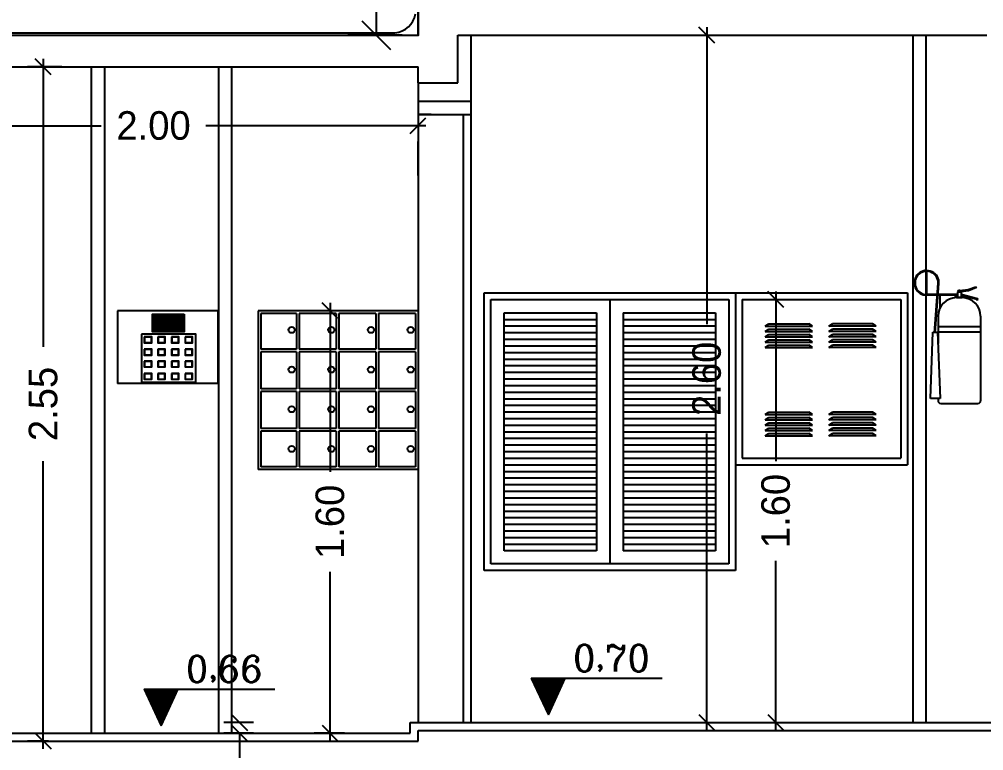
# Model space of a CAD drawing. Extents: x -18 to 75.6, y 22.6 to 43.7.
# Drawn here: x -10.552 to -6.906, y 26.651 to 29.418 of the extents above; entities that cross this region are included whole.
import ezdxf

# ---------------------------------------------------------------- set-up
doc = ezdxf.new("R2010")
doc.units = 0
doc.header["$LTSCALE"] = 2
doc.layers.get('0').update_dxf_attribs({"linetype": 'CONTINUOUS'})
doc.layers.get('DEFPOINTS').update_dxf_attribs({"linetype": 'CONTINUOUS'})
for name, color, linetype in [('CONCRETO', 5, 'CONTINUOUS'), ('COTAS', 244, 'CONTINUOUS'), ('EQUIPAMENTOS', 1, 'CONTINUOUS'), ('ESQUADRIAS', 244, 'CONTINUOUS'), ('PAREDE', 7, 'CONTINUOUS'), ('PAREDECORTE', 3, 'CONTINUOUS'), ('PISO', 30, 'CONTINUOUS'), ('VISTA', 244, 'CONTINUOUS'), ('VISTAL', 30, 'CONTINUOUS')]:
    doc.layers.add(name, color=color, linetype=linetype)
doc.styles.add('ROMANC', font='ROMANC.SHX')
doc.dimstyles.get("Standard").update_dxf_attribs({"dimtxt": 0.18, "dimasz": 0.18, "dimexe": 0.18, "dimexo": 0.0625, "dimgap": 0.09, "dimtad": 0, "dimtih": 1, "dimtoh": 1, "dimdec": 4, "dimzin": 0, "dimtxsty": 'STANDARD', "dimcen": 0.09, "dimazin": 3, "dimtfac": 1, "dimtdec": 4, "dimtofl": 0, "dimtmove": 0, "dimatfit": 3, "dimtolj": 1, "dimtzin": 0})

# ---------------------------------------------------------------- blocks, each defined once
blk = doc.blocks.new('_OBLIQUE')
at = {"color": 0, "linetype": 'BYBLOCK'}
blk.add_line((-0.5, -0.5), (0.5, 0.5), dxfattribs=at)
blk = doc.blocks.new('*D150')
at = {"color": 244, "linetype": 'BYBLOCK', "ltscale": 0.2}
for p, q in [((70.2105, 26.7575), (70.0985, 26.7575)), ((70.1585, 26.7575), (70.1585, 26.7575)), ((70.2105, 26.7175), (70.0985, 26.7175)), ((70.1585, 26.7175), (70.1585, 26.5975))]:
    blk.add_line(p, q, dxfattribs=at)
at = {"layer": 'DEFPOINTS', "color": 0, "linetype": 'BYBLOCK', "ltscale": 0.2}
for p in [(71.0505, 26.7575), (70.1585, 26.7175), (71.0505, 26.7175)]:
    blk.add_point(p, dxfattribs=at)
at = {"color": 244, "linetype": 'BYBLOCK', "ltscale": 0.2, "xscale": 0.06, "yscale": 0.06, "zscale": 0.06}
for p, rotation in [((70.1585, 26.7575), 270), ((70.1585, 26.7175), 90)]:
    blk.add_blockref('_OBLIQUE', p, dxfattribs=dict(at, rotation=rotation))
at = {"color": 30, "linetype": 'BYBLOCK', "ltscale": 0.2, "insert": (70.1585, 26.3995), "char_height": 0.108, "attachment_point": 5, "rotation": 90}
blk.add_mtext('\\A1;0.04', dxfattribs=at)
blk = doc.blocks.new('*D142')
at = {"color": 244, "linetype": 'BYBLOCK', "ltscale": 0.2}
for p, q in [((70.5004, 28.3452), (70.5004, 27.7054)), ((70.5722, 28.3152), (70.4404, 28.3152)), ((70.5004, 26.6875), (70.5004, 27.3274)), ((70.5545, 26.7175), (70.4404, 26.7175))]:
    blk.add_line(p, q, dxfattribs=at)
at = {"layer": 'DEFPOINTS', "color": 0, "linetype": 'BYBLOCK', "ltscale": 0.2}
for p in [(71.4122, 28.3152), (70.5004, 26.7175), (71.3945, 26.7175)]:
    blk.add_point(p, dxfattribs=at)
at = {"color": 244, "linetype": 'BYBLOCK', "ltscale": 0.2, "xscale": 0.06, "yscale": 0.06, "zscale": 0.06}
for p, rotation in [((70.5004, 28.3152), 90), ((70.5004, 26.7175), 270)]:
    blk.add_blockref('_OBLIQUE', p, dxfattribs=dict(at, rotation=rotation))
at = {"color": 30, "linetype": 'BYBLOCK', "ltscale": 0.2, "insert": (70.5004, 27.5164), "char_height": 0.108, "attachment_point": 5, "rotation": 90}
blk.add_mtext('\\A1;1.60', dxfattribs=at)
blk = doc.blocks.new('*D137')
at = {"color": 244, "linetype": 'BYBLOCK', "ltscale": 0.2}
for p, q in [((69.4161, 29.2675), (69.4161, 28.1785)), ((69.4864, 29.2375), (69.3561, 29.2375)), ((69.4161, 26.6575), (69.4161, 27.7465)), ((69.4364, 26.6875), (69.3561, 26.6875))]:
    blk.add_line(p, q, dxfattribs=at)
at = {"layer": 'DEFPOINTS', "color": 0, "linetype": 'BYBLOCK', "ltscale": 0.2}
for p in [(70.3264, 29.2375), (69.4161, 26.6875), (70.2764, 26.6875)]:
    blk.add_point(p, dxfattribs=at)
at = {"color": 244, "linetype": 'BYBLOCK', "ltscale": 0.2, "xscale": 0.06, "yscale": 0.06, "zscale": 0.06}
for p, rotation in [((69.4161, 29.2375), 90), ((69.4161, 26.6875), 270)]:
    blk.add_blockref('_OBLIQUE', p, dxfattribs=dict(at, rotation=rotation))
at = {"color": 30, "linetype": 'BYBLOCK', "ltscale": 0.2, "insert": (69.4161, 27.9625), "char_height": 0.108, "attachment_point": 5, "rotation": 90}
blk.add_mtext('\\A1;2.55', dxfattribs=at)
blk = doc.blocks.new('*X3')
at = {"color": 0}
for p, q in [((191.8346, 96.81), (191.8357, 96.8112)), ((191.8352, 96.8088), (191.8375, 96.8112)), ((191.8357, 96.8076), (191.8392, 96.8112)), ((191.8363, 96.8064), (191.841, 96.8112)), ((191.8369, 96.8052), (191.8428, 96.8112)), ((191.8374, 96.804), (191.8445, 96.8112)), ((191.838, 96.8028), (191.8463, 96.8112)), ((191.8386, 96.8016), (191.8481, 96.8112)), ((191.8391, 96.8004), (191.8498, 96.8112)), ((191.8397, 96.7992), (191.8516, 96.8112)), ((191.8403, 96.798), (191.8534, 96.8112)), ((191.8408, 96.7968), (191.8551, 96.8112)), ((191.8414, 96.7956), (191.8569, 96.8112)), ((191.842, 96.7944), (191.8587, 96.8112)), ((191.8425, 96.7932), (191.8605, 96.8112)), ((191.8431, 96.792), (191.8622, 96.8112)), ((191.8436, 96.7908), (191.864, 96.8112)), ((191.8442, 96.7896), (191.8658, 96.8112)), ((191.8448, 96.7884), (191.8675, 96.8112)), ((191.8453, 96.7872), (191.8693, 96.8112)), ((191.8459, 96.786), (191.8711, 96.8112)), ((191.8465, 96.7848), (191.8728, 96.8112)), ((191.847, 96.7836), (191.8746, 96.8112)), ((191.8476, 96.7824), (191.8764, 96.8112)), ((191.8482, 96.7812), (191.8781, 96.8112)), ((191.8487, 96.78), (191.8799, 96.8112)), ((191.8493, 96.7788), (191.8817, 96.8112)), ((191.8499, 96.7776), (191.8834, 96.8112)), ((191.8504, 96.7764), (191.8852, 96.8112)), ((191.851, 96.7752), (191.887, 96.8112)), ((191.8516, 96.774), (191.8887, 96.8112)), ((191.8521, 96.7728), (191.8905, 96.8112)), ((191.8527, 96.7716), (191.8923, 96.8112)), ((191.8533, 96.7704), (191.894, 96.8112)), ((191.8538, 96.7692), (191.8958, 96.8112)), ((191.8544, 96.768), (191.8976, 96.8112)), ((191.855, 96.7668), (191.8972, 96.809)), ((191.8555, 96.7656), (191.8957, 96.8057)), ((191.8561, 96.7644), (191.8942, 96.8025)), ((191.8567, 96.7632), (191.8927, 96.7992)), ((191.8572, 96.762), (191.8913, 96.796)), ((191.8578, 96.7608), (191.8898, 96.7928)), ((191.8584, 96.7596), (191.8883, 96.7895)), ((191.8589, 96.7584), (191.8868, 96.7863)), ((191.8595, 96.7572), (191.8853, 96.783)), ((191.8601, 96.756), (191.8839, 96.7798)), ((191.8606, 96.7548), (191.8824, 96.7765)), ((191.8612, 96.7536), (191.8809, 96.7733)), ((191.8618, 96.7524), (191.8794, 96.77)), ((191.8623, 96.7512), (191.8779, 96.7668)), ((191.8629, 96.75), (191.8765, 96.7635)), ((191.8635, 96.7488), (191.875, 96.7603)), ((191.864, 96.7476), (191.8735, 96.757)), ((191.8646, 96.7464), (191.872, 96.7538)), ((191.8652, 96.7452), (191.8705, 96.7505)), ((191.8657, 96.744), (191.8691, 96.7473)), ((191.8663, 96.7428), (191.8676, 96.744))]:
    blk.add_line(p, q, dxfattribs=at)
blk = doc.blocks.new('*D171')
at = {"color": 244, "linetype": 'BYBLOCK', "ltscale": 0.2}
for p, q in [((68.8332, 29.081), (68.8332, 28.9551)), ((68.8032, 29.0151), (69.6352, 29.0151)), ((70.8632, 29.0151), (70.0312, 29.0151)), ((70.8332, 28.8262), (70.8332, 28.9551))]:
    blk.add_line(p, q, dxfattribs=at)
at = {"layer": 'DEFPOINTS', "color": 0, "linetype": 'BYBLOCK', "ltscale": 0.2}
for p in [(68.8332, 29.921), (70.8332, 29.6662), (68.8332, 29.0151)]:
    blk.add_point(p, dxfattribs=at)
at = {"color": 244, "linetype": 'BYBLOCK', "ltscale": 0.2, "xscale": 0.06, "yscale": 0.06, "zscale": 0.06, "rotation": 180}
blk.add_blockref('_OBLIQUE', (68.8332, 29.0151), dxfattribs=at)
at = {"color": 244, "linetype": 'BYBLOCK', "ltscale": 0.2, "xscale": 0.06, "yscale": 0.06, "zscale": 0.06}
blk.add_blockref('_OBLIQUE', (70.8332, 29.0151), dxfattribs=at)
at = {"color": 30, "linetype": 'BYBLOCK', "ltscale": 0.2, "insert": (69.8332, 29.0151), "char_height": 0.108, "attachment_point": 5}
blk.add_mtext('\\A1;2.00', dxfattribs=at)
blk = doc.blocks.new('*X2')
at = {"color": 0, "ltscale": 0.2}
for p, q in [((47.4892, 28.325), (47.6058, 28.325)), ((47.4892, 28.3188), (47.6058, 28.3188)), ((47.4892, 28.3125), (47.6058, 28.3125)), ((47.4892, 28.3062), (47.6058, 28.3062)), ((47.4892, 28.3), (47.6058, 28.3)), ((47.4892, 28.2937), (47.6058, 28.2937)), ((47.4892, 28.2875), (47.6058, 28.2875)), ((47.4892, 28.2812), (47.6058, 28.2812)), ((47.4892, 28.275), (47.6058, 28.275)), ((47.4892, 28.2688), (47.6058, 28.2688))]:
    blk.add_line(p, q, dxfattribs=at)
blk = doc.blocks.new('*D152')
at = {"color": 244, "linetype": 'BYBLOCK', "ltscale": 0.2}
for p, q in [((71.9245, 29.3875), (71.9245, 28.2645)), ((71.8732, 29.3575), (71.9845, 29.3575)), ((71.9245, 26.7275), (71.9245, 27.8505)), ((71.8732, 26.7575), (71.9845, 26.7575))]:
    blk.add_line(p, q, dxfattribs=at)
at = {"layer": 'DEFPOINTS', "color": 0, "linetype": 'BYBLOCK', "ltscale": 0.2}
for p in [(71.0332, 29.3575), (71.0332, 26.7575), (71.9245, 26.7575)]:
    blk.add_point(p, dxfattribs=at)
at = {"color": 244, "linetype": 'BYBLOCK', "ltscale": 0.2, "xscale": 0.06, "yscale": 0.06, "zscale": 0.06}
for p, rotation in [((71.9245, 29.3575), 90), ((71.9245, 26.7575), 270)]:
    blk.add_blockref('_OBLIQUE', p, dxfattribs=dict(at, rotation=rotation))
at = {"color": 30, "linetype": 'BYBLOCK', "ltscale": 0.2, "insert": (71.9245, 28.0575), "char_height": 0.108, "attachment_point": 5, "rotation": 90}
blk.add_mtext('\\A1;2.60', dxfattribs=at)
blk = doc.blocks.new('*D141')
at = {"color": 244, "linetype": 'BYBLOCK', "ltscale": 0.2}
for p, q in [((72.1854, 28.3875), (72.1854, 27.7465)), ((72.1306, 28.3575), (72.2454, 28.3575)), ((72.1854, 26.7275), (72.1854, 27.3685)), ((72.1306, 26.7575), (72.2454, 26.7575))]:
    blk.add_line(p, q, dxfattribs=at)
at = {"layer": 'DEFPOINTS', "color": 0, "linetype": 'BYBLOCK', "ltscale": 0.2}
for p in [(71.2906, 28.3575), (71.2906, 26.7575), (72.1854, 26.7575)]:
    blk.add_point(p, dxfattribs=at)
at = {"color": 244, "linetype": 'BYBLOCK', "ltscale": 0.2, "xscale": 0.06, "yscale": 0.06, "zscale": 0.06}
for p, rotation in [((72.1854, 28.3575), 90), ((72.1854, 26.7575), 270)]:
    blk.add_blockref('_OBLIQUE', p, dxfattribs=dict(at, rotation=rotation))
at = {"color": 30, "linetype": 'BYBLOCK', "ltscale": 0.2, "insert": (72.1854, 27.5575), "char_height": 0.108, "attachment_point": 5, "rotation": 90}
blk.add_mtext('\\A1;1.60', dxfattribs=at)
blk = doc.blocks.new('*D146')
at = {"color": 244, "linetype": 'BYBLOCK', "ltscale": 0.2}
for p, q in [((73.2129, 26.7575), (73.3484, 26.7575)), ((73.2884, 26.7575), (73.2884, 26.7575)), ((73.2429, 26.3275), (73.3484, 26.3275)), ((73.2884, 26.3275), (73.2884, 26.2075))]:
    blk.add_line(p, q, dxfattribs=at)
at = {"layer": 'DEFPOINTS', "color": 0, "linetype": 'BYBLOCK', "ltscale": 0.2}
for p in [(72.3729, 26.7575), (72.4029, 26.3275), (73.2884, 26.3275)]:
    blk.add_point(p, dxfattribs=at)
at = {"color": 244, "linetype": 'BYBLOCK', "ltscale": 0.2, "xscale": 0.06, "yscale": 0.06, "zscale": 0.06}
for p, rotation in [((73.2884, 26.7575), 270), ((73.2884, 26.3275), 90)]:
    blk.add_blockref('_OBLIQUE', p, dxfattribs=dict(at, rotation=rotation))
at = {"color": 30, "linetype": 'BYBLOCK', "ltscale": 0.2, "insert": (73.2884, 26.5425), "char_height": 0.108, "attachment_point": 5, "rotation": 90}
blk.add_mtext('\\A1;0.43', dxfattribs=at)

msp = doc.modelspace()

# ---------------------------------------------------------------- linework, layer by layer
at = {"layer": 'CONCRETO', "color": 5, "linetype": 'CONTINUOUS', "ltscale": 0.3}
for p, q in [((-9.0447, 29.4775), (-9.0447, 29.3575)), ((-10.9147, 29.3575), (-9.0447, 29.3575)), ((-10.9147, 29.2375), (-9.0447, 29.2375))]:
    msp.add_line(p, q, dxfattribs=at)
at = {"layer": 'CONCRETO', "color": 5, "ltscale": 0.2}
for p, q in [((-9.0447, 29.3575), (-9.0447, 29.4775)), ((-8.8947, 29.3575), (-6.8947, 29.3575)), ((-8.8947, 29.1775), (-8.8947, 29.3575)), ((-9.0447, 29.1775), (-9.0447, 29.2375)), ((-9.0447, 29.1775), (-8.8947, 29.1775)), ((-9.0447, 29.1075), (-8.8447, 29.1075)), ((-9.0447, 29.1075), (-9.0447, 29.0575)), ((-8.8447, 29.1075), (-8.8447, 29.0575)), ((-9.0447, 29.0575), (-8.8447, 29.0575)), ((-9.0447, 26.7275), (-6.7447, 26.7275)), ((-9.0447, 26.6875), (-9.0447, 26.7275)), ((-11.0325, 26.6875), (-9.0447, 26.6875))]:
    msp.add_line(p, q, dxfattribs=at)
at = {"layer": 'COTAS', "color": 30, "linetype": 'BYBLOCK', "ltscale": 0.3}
for p, q in [((-9.2027, 29.4775), (-9.2027, 29.3575)), ((-9.1047, 29.3575), (-9.3107, 29.3575))]:
    msp.add_line(p, q, dxfattribs=at)
at = {"layer": 'COTAS', "color": 244, "ltscale": 0.2}
for p, q in [((-8.6166, 26.9249), (-8.1221, 26.9249)), ((-8.6166, 26.9249), (-8.5515, 26.7865)), ((-8.5515, 26.7865), (-8.4882, 26.9253)), ((-10.0806, 26.8839), (-9.5861, 26.8839)), ((-10.0806, 26.8839), (-10.0154, 26.7456)), ((-10.0154, 26.7456), (-9.9521, 26.8844))]:
    msp.add_line(p, q, dxfattribs=at)
at = {"layer": 'COTAS', "color": 30, "linetype": 'CONTINUOUS', "ltscale": 0.3}
msp.add_arc((-9.1388, 29.4518), 0.0853, 274.4728, 350.3949, dxfattribs=at)
at = {"layer": 'COTAS', "color": 0, "linetype": 'BYBLOCK', "ltscale": 0.3}
for p in [(-9.2027, 29.3575), (-9.0447, 29.3575)]:
    msp.add_point(p, dxfattribs=at)
at = {"layer": 'EQUIPAMENTOS', "color": 30, "ltscale": 0.2}
for p, q in [((-10.8429, 29.3668), (-9.1322, 29.3667)), ((-10.2804, 29.2375), (-10.2804, 26.7175)), ((-10.2304, 29.2375), (-10.2304, 26.7175)), ((-9.8019, 28.3152), (-10.1804, 28.3152)), ((-10.1804, 28.3152), (-10.1804, 28.0404)), ((-9.8019, 28.3152), (-9.8019, 28.0404)), ((-9.8019, 28.0404), (-10.1804, 28.0404))]:
    msp.add_line(p, q, dxfattribs=at)
at = {"layer": 'EQUIPAMENTOS', "color": 30, "linetype": 'CONTINUOUS', "ltscale": 0.3}
for p, q in [((-8.7947, 27.3325), (-8.7947, 28.3825)), ((-8.7947, 28.3825), (-7.8447, 28.3825)), ((-7.8447, 28.3825), (-7.8447, 27.7325)), ((-7.8447, 28.3825), (-7.8447, 27.3325)), ((-7.8447, 28.3825), (-7.1947, 28.3825)), ((-7.1947, 28.3825), (-7.1947, 27.7325)), ((-8.7697, 27.3575), (-8.7697, 28.3575)), ((-8.7697, 28.3575), (-7.8697, 28.3575)), ((-8.3197, 28.3575), (-8.3197, 27.3575)), ((-7.8697, 28.3575), (-7.8697, 27.3575)), ((-7.8197, 28.3575), (-7.8197, 27.7575)), ((-7.8197, 28.3575), (-7.2197, 28.3575)), ((-7.2197, 28.3575), (-7.2197, 27.7575)), ((-8.7197, 27.4075), (-8.7197, 28.3075)), ((-8.7197, 28.3075), (-8.3697, 28.3075)), ((-8.3697, 28.3075), (-8.3697, 27.4075)), ((-8.2697, 28.3075), (-8.2697, 27.4075)), ((-8.2697, 28.3075), (-7.9197, 28.3075)), ((-7.9197, 28.3075), (-7.9197, 27.4075)), ((-8.7197, 28.2825), (-8.3697, 28.2825)), ((-8.7197, 28.2575), (-8.3697, 28.2575)), ((-8.2697, 28.2825), (-7.9197, 28.2825)), ((-8.2697, 28.2575), (-7.9197, 28.2575)), ((-8.7197, 28.2325), (-8.3697, 28.2325)), ((-8.2697, 28.2325), (-7.9197, 28.2325)), ((-8.7197, 28.2075), (-8.3697, 28.2075)), ((-8.2697, 28.2075), (-7.9197, 28.2075)), ((-8.7197, 28.1825), (-8.3697, 28.1825)), ((-8.7197, 28.1575), (-8.3697, 28.1575)), ((-8.2697, 28.1825), (-7.9197, 28.1825)), ((-8.2697, 28.1575), (-7.9197, 28.1575)), ((-8.7197, 28.1325), (-8.3697, 28.1325)), ((-8.2697, 28.1325), (-7.9197, 28.1325)), ((-8.7197, 28.1075), (-8.3697, 28.1075)), ((-8.7197, 28.0825), (-8.3697, 28.0825)), ((-8.2697, 28.1075), (-7.9197, 28.1075)), ((-8.2697, 28.0825), (-7.9197, 28.0825)), ((-8.7197, 28.0575), (-8.3697, 28.0575)), ((-8.2697, 28.0575), (-7.9197, 28.0575)), ((-8.7197, 28.0325), (-8.3697, 28.0325)), ((-8.7197, 28.0075), (-8.3697, 28.0075)), ((-8.2697, 28.0325), (-7.9197, 28.0325)), ((-8.2697, 28.0075), (-7.9197, 28.0075)), ((-8.7197, 27.9825), (-8.3697, 27.9825)), ((-8.2697, 27.9825), (-7.9197, 27.9825)), ((-8.7197, 27.9575), (-8.3697, 27.9575)), ((-8.7197, 27.9325), (-8.3697, 27.9325)), ((-8.2697, 27.9575), (-7.9197, 27.9575)), ((-8.2697, 27.9325), (-7.9197, 27.9325)), ((-8.7197, 27.9075), (-8.3697, 27.9075)), ((-8.2697, 27.9075), (-7.9197, 27.9075)), ((-8.7197, 27.8825), (-8.3697, 27.8825)), ((-8.7197, 27.8575), (-8.3697, 27.8575)), ((-8.2697, 27.8825), (-7.9197, 27.8825)), ((-8.2697, 27.8575), (-7.9197, 27.8575)), ((-8.7197, 27.8325), (-8.3697, 27.8325)), ((-8.2697, 27.8325), (-7.9197, 27.8325)), ((-8.7197, 27.8075), (-8.3697, 27.8075)), ((-8.7197, 27.7825), (-8.3697, 27.7825)), ((-8.2697, 27.8075), (-7.9197, 27.8075)), ((-8.2697, 27.7825), (-7.9197, 27.7825)), ((-8.7197, 27.7575), (-8.3697, 27.7575)), ((-8.2697, 27.7575), (-7.9197, 27.7575)), ((-7.8197, 27.7575), (-7.2197, 27.7575)), ((-8.7197, 27.7325), (-8.3697, 27.7325)), ((-8.2697, 27.7325), (-7.9197, 27.7325)), ((-7.8447, 27.7325), (-7.1947, 27.7325)), ((-8.7197, 27.7075), (-8.3697, 27.7075)), ((-8.7197, 27.6825), (-8.3697, 27.6825)), ((-8.2697, 27.7075), (-7.9197, 27.7075)), ((-8.2697, 27.6825), (-7.9197, 27.6825)), ((-8.7197, 27.6575), (-8.3697, 27.6575)), ((-8.2697, 27.6575), (-7.9197, 27.6575)), ((-8.7197, 27.6325), (-8.3697, 27.6325)), ((-8.7197, 27.6075), (-8.3697, 27.6075)), ((-8.2697, 27.6325), (-7.9197, 27.6325)), ((-8.2697, 27.6075), (-7.9197, 27.6075)), ((-8.7197, 27.5825), (-8.3697, 27.5825)), ((-8.2697, 27.5825), (-7.9197, 27.5825)), ((-8.7197, 27.5575), (-8.3697, 27.5575)), ((-8.7197, 27.5325), (-8.3697, 27.5325)), ((-8.2697, 27.5575), (-7.9197, 27.5575)), ((-8.2697, 27.5325), (-7.9197, 27.5325)), ((-8.7197, 27.5075), (-8.3697, 27.5075)), ((-8.2697, 27.5075), (-7.9197, 27.5075)), ((-8.7197, 27.4825), (-8.3697, 27.4825)), ((-8.7197, 27.4575), (-8.3697, 27.4575)), ((-8.2697, 27.4825), (-7.9197, 27.4825)), ((-8.2697, 27.4575), (-7.9197, 27.4575)), ((-8.7197, 27.4325), (-8.3697, 27.4325)), ((-8.2697, 27.4325), (-7.9197, 27.4325)), ((-8.3697, 27.4075), (-8.7197, 27.4075)), ((-7.9197, 27.4075), (-8.2697, 27.4075)), ((-7.8697, 27.3575), (-8.7697, 27.3575)), ((-7.8447, 27.3325), (-8.7947, 27.3325))]:
    msp.add_line(p, q, dxfattribs=at)
at = {"layer": 'EQUIPAMENTOS', "linetype": 'CONTINUOUS', "ltscale": 0.3}
for p, q in [((-7.009, 28.3647), (-6.9879, 28.3647)), ((-7.079, 28.2947), (-7.079, 28.1907)), ((-6.9179, 28.2947), (-6.9179, 27.9747)), ((-7.1074, 27.9828), (-7.0988, 28.2339)), ((-7.0988, 28.2339), (-7.0805, 28.2339)), ((-7.0805, 28.2339), (-7.0715, 27.9828)), ((-7.0715, 27.9828), (-7.1074, 27.9828)), ((-7.079, 27.9828), (-7.079, 27.9747)), ((-7.069, 27.9647), (-6.9279, 27.9647))]:
    msp.add_line(p, q, dxfattribs=at)
at = {"layer": 'EQUIPAMENTOS', "color": 30, "ltscale": 0.2}
for points in [[(-9.9284, 28.3026), (-9.9284, 28.2358), (-10.0491, 28.2358), (-10.0491, 28.3026)], [(-9.9304, 28.3006), (-9.9304, 28.2378), (-10.0471, 28.2378), (-10.0471, 28.3006)], [(-10.0906, 28.2261), (-10.0906, 28.0452), (-9.8843, 28.0452), (-9.8843, 28.2261)], [(-10.0796, 28.216), (-10.0796, 28.1937), (-10.0517, 28.1937), (-10.0517, 28.216)], [(-10.0786, 28.215), (-10.0786, 28.1947), (-10.0527, 28.1947), (-10.0527, 28.215)], [(-10.0283, 28.216), (-10.0283, 28.1937), (-10.0004, 28.1937), (-10.0004, 28.216)], [(-10.0273, 28.215), (-10.0273, 28.1947), (-10.0014, 28.1947), (-10.0014, 28.215)], [(-9.977, 28.216), (-9.977, 28.1937), (-9.9491, 28.1937), (-9.9491, 28.216)], [(-9.976, 28.215), (-9.976, 28.1947), (-9.9501, 28.1947), (-9.9501, 28.215)], [(-9.9257, 28.216), (-9.9257, 28.1937), (-9.8978, 28.1937), (-9.8978, 28.216)], [(-9.9247, 28.215), (-9.9247, 28.1947), (-9.8988, 28.1947), (-9.8988, 28.215)], [(-10.0796, 28.1694), (-10.0796, 28.1471), (-10.0517, 28.1471), (-10.0517, 28.1694)], [(-10.0786, 28.1684), (-10.0786, 28.1481), (-10.0527, 28.1481), (-10.0527, 28.1684)], [(-10.0283, 28.1694), (-10.0283, 28.1471), (-10.0004, 28.1471), (-10.0004, 28.1694)], [(-10.0273, 28.1684), (-10.0273, 28.1481), (-10.0014, 28.1481), (-10.0014, 28.1684)], [(-9.977, 28.1694), (-9.977, 28.1471), (-9.9491, 28.1471), (-9.9491, 28.1694)], [(-9.976, 28.1684), (-9.976, 28.1481), (-9.9501, 28.1481), (-9.9501, 28.1684)], [(-9.9257, 28.1694), (-9.9257, 28.1471), (-9.8978, 28.1471), (-9.8978, 28.1694)], [(-9.9247, 28.1684), (-9.9247, 28.1481), (-9.8988, 28.1481), (-9.8988, 28.1684)], [(-10.0796, 28.1246), (-10.0796, 28.1023), (-10.0517, 28.1023), (-10.0517, 28.1246)], [(-10.0786, 28.1236), (-10.0786, 28.1033), (-10.0527, 28.1033), (-10.0527, 28.1236)], [(-10.0283, 28.1246), (-10.0283, 28.1023), (-10.0004, 28.1023), (-10.0004, 28.1246)], [(-10.0273, 28.1236), (-10.0273, 28.1033), (-10.0014, 28.1033), (-10.0014, 28.1236)], [(-9.977, 28.1246), (-9.977, 28.1023), (-9.9491, 28.1023), (-9.9491, 28.1246)], [(-9.976, 28.1236), (-9.976, 28.1033), (-9.9501, 28.1033), (-9.9501, 28.1236)], [(-9.9257, 28.1246), (-9.9257, 28.1023), (-9.8978, 28.1023), (-9.8978, 28.1246)], [(-9.9247, 28.1236), (-9.9247, 28.1033), (-9.8988, 28.1033), (-9.8988, 28.1236)], [(-10.0796, 28.078), (-10.0796, 28.0557), (-10.0517, 28.0557), (-10.0517, 28.078)], [(-10.0786, 28.077), (-10.0786, 28.0567), (-10.0527, 28.0567), (-10.0527, 28.077)], [(-10.0283, 28.078), (-10.0283, 28.0557), (-10.0004, 28.0557), (-10.0004, 28.078)], [(-10.0273, 28.077), (-10.0273, 28.0567), (-10.0014, 28.0567), (-10.0014, 28.077)], [(-9.977, 28.078), (-9.977, 28.0557), (-9.9491, 28.0557), (-9.9491, 28.078)], [(-9.976, 28.077), (-9.976, 28.0567), (-9.9501, 28.0567), (-9.9501, 28.077)], [(-9.9257, 28.078), (-9.9257, 28.0557), (-9.8978, 28.0557), (-9.8978, 28.078)], [(-9.9247, 28.077), (-9.9247, 28.0567), (-9.8988, 28.0567), (-9.8988, 28.077)]]:
    msp.add_lwpolyline(points, close=True, dxfattribs=at)
at = {"layer": 'EQUIPAMENTOS', "linetype": 'CONTINUOUS', "ltscale": 0.3}
for centre, radius, start, end in [((-7.009, 28.2947), 0.07, 90, 180), ((-6.9879, 28.2947), 0.07, 360, 90), ((-7.069, 27.9747), 0.01, 180, 270), ((-6.9279, 27.9747), 0.01, 270, 0)]:
    msp.add_arc(centre, radius, start, end, dxfattribs=at)
at = {"layer": 'ESQUADRIAS', "color": 1, "ltscale": 0.2}
msp.add_line((-9.0447, 29.0575), (-9.0447, 26.7575), dxfattribs=at)
at = {"layer": 'ESQUADRIAS', "color": 5, "ltscale": 0.2}
for p, q in [((-8.8747, 29.0575), (-8.8747, 26.7575)), ((-8.8447, 29.0575), (-8.8447, 26.7575))]:
    msp.add_line(p, q, dxfattribs=at)
at = {"layer": 'PAREDE', "color": 30, "linetype": 'CONTINUOUS', "ltscale": 0.3}
for p, q in [((-7.1747, 29.3575), (-7.1747, 26.7575)), ((-7.1247, 29.3575), (-7.1247, 26.7575))]:
    msp.add_line(p, q, dxfattribs=at)
at = {"layer": 'PAREDE', "color": 30, "ltscale": 0.2}
for p, q in [((-9.7997, 29.2375), (-9.7997, 26.7175)), ((-9.7497, 29.2375), (-9.7497, 26.7175))]:
    msp.add_line(p, q, dxfattribs=at)
at = {"layer": 'PAREDE', "color": 244, "ltscale": 0.2}
msp.add_line((-7.1247, 29.1775), (-7.1247, 26.7575), dxfattribs=at)
at = {"layer": 'PAREDE', "color": 3, "ltscale": 0.2}
msp.add_line((-8.9947, 29.0575), (-9.0447, 29.0575), dxfattribs=at)
at = {"layer": 'PAREDECORTE', "color": 3, "ltscale": 0.2}
for p, q in [((-8.8447, 29.3575), (-8.8447, 29.1075)), ((-9.0447, 29.1775), (-9.0447, 29.1075))]:
    msp.add_line(p, q, dxfattribs=at)
at = {"layer": 'PISO', "color": 30, "ltscale": 0.2}
for p, q in [((-9.0747, 26.7575), (-6.7747, 26.7575)), ((-9.0747, 26.7175), (-9.0747, 26.7575)), ((-11.0625, 26.7175), (-9.0747, 26.7175))]:
    msp.add_line(p, q, dxfattribs=at)
at = {"layer": 'VISTA', "color": 30, "linetype": 'CONTINUOUS', "ltscale": 0.25}
for p, q in [((-9.0547, 28.3052), (-9.0547, 28.1702)), ((-9.0447, 28.3152), (-9.0447, 27.7152)), ((-9.0547, 28.1602), (-9.0547, 28.0202)), ((-9.0547, 28.0102), (-9.0547, 27.8702)), ((-9.0547, 27.8602), (-9.0547, 27.7252))]:
    msp.add_line(p, q, dxfattribs=at)
at = {"layer": 'VISTAL', "linetype": 'CONTINUOUS', "ltscale": 0.3}
for p, q in [((-7.1209, 28.3766), (-7.1209, 28.4642)), ((-7.0926, 28.2321), (-7.0783, 28.4199)), ((-7.0897, 28.2319), (-7.0754, 28.4177)), ((-6.9652, 28.3959), (-6.9356, 28.4057)), ((-6.9337, 28.4028), (-6.9633, 28.391)), ((-6.9356, 28.4057), (-6.9337, 28.4028)), ((-7.0816, 28.3766), (-7.1209, 28.3766)), ((-7.0819, 28.3736), (-7.1209, 28.3736)), ((-7.0173, 28.3736), (-7.0788, 28.3736)), ((-7.0173, 28.3766), (-7.0786, 28.3766)), ((-7.0709, 28.3274), (-7.0709, 28.3736)), ((-7.0019, 28.3916), (-7.0043, 28.3875)), ((-6.9968, 28.392), (-7.0019, 28.3916)), ((-6.9968, 28.392), (-6.9652, 28.3959)), ((-6.9633, 28.391), (-6.9928, 28.387)), ((-6.9909, 28.3777), (-6.9297, 28.3614)), ((-6.9909, 28.3742), (-6.9323, 28.3586)), ((-6.9307, 28.3535), (-6.9323, 28.3586)), ((-6.9297, 28.3614), (-6.9307, 28.3535)), ((-7.7328, 28.2563), (-7.7187, 28.2653)), ((-7.7328, 28.2563), (-7.5536, 28.2563)), ((-7.7187, 28.2653), (-7.5678, 28.2653)), ((-7.5536, 28.2563), (-7.5678, 28.2653)), ((-7.492, 28.2563), (-7.4779, 28.2653)), ((-7.3128, 28.2563), (-7.492, 28.2563)), ((-7.327, 28.2653), (-7.4779, 28.2653)), ((-7.3128, 28.2563), (-7.327, 28.2653)), ((-7.7328, 28.2363), (-7.7187, 28.2453)), ((-7.7328, 28.2363), (-7.5536, 28.2363)), ((-7.7328, 28.2163), (-7.7187, 28.2253)), ((-7.7187, 28.2453), (-7.5678, 28.2453)), ((-7.7187, 28.2253), (-7.5678, 28.2253)), ((-7.5536, 28.2363), (-7.5678, 28.2453)), ((-7.5536, 28.2163), (-7.5678, 28.2253)), ((-7.492, 28.2363), (-7.4779, 28.2453)), ((-7.3128, 28.2363), (-7.492, 28.2363)), ((-7.492, 28.2163), (-7.4779, 28.2253)), ((-7.327, 28.2453), (-7.4779, 28.2453)), ((-7.327, 28.2253), (-7.4779, 28.2253)), ((-7.3128, 28.2363), (-7.327, 28.2453)), ((-7.3128, 28.2163), (-7.327, 28.2253)), ((-7.079, 28.2551), (-6.9179, 28.2551)), ((-7.079, 28.2359), (-6.9179, 28.2359)), ((-7.7328, 28.2163), (-7.5536, 28.2163)), ((-7.7328, 28.1963), (-7.7187, 28.2053)), ((-7.7328, 28.1963), (-7.5536, 28.1963)), ((-7.7328, 28.1763), (-7.7187, 28.1853)), ((-7.7187, 28.2053), (-7.5678, 28.2053)), ((-7.7187, 28.1853), (-7.5678, 28.1853)), ((-7.5536, 28.1963), (-7.5678, 28.2053)), ((-7.5536, 28.1763), (-7.5678, 28.1853)), ((-7.3128, 28.2163), (-7.492, 28.2163)), ((-7.492, 28.1963), (-7.4779, 28.2053)), ((-7.3128, 28.1963), (-7.492, 28.1963)), ((-7.492, 28.1763), (-7.4779, 28.1853)), ((-7.327, 28.2053), (-7.4779, 28.2053)), ((-7.327, 28.1853), (-7.4779, 28.1853)), ((-7.3128, 28.1963), (-7.327, 28.2053)), ((-7.3128, 28.1763), (-7.327, 28.1853)), ((-7.7328, 28.1763), (-7.5536, 28.1763)), ((-7.3128, 28.1763), (-7.492, 28.1763)), ((-7.7328, 27.9222), (-7.7187, 27.9312)), ((-7.7187, 27.9312), (-7.5678, 27.9312)), ((-7.5536, 27.9222), (-7.5678, 27.9312)), ((-7.492, 27.9222), (-7.4779, 27.9312)), ((-7.327, 27.9312), (-7.4779, 27.9312)), ((-7.3128, 27.9222), (-7.327, 27.9312)), ((-7.7328, 27.9222), (-7.5536, 27.9222)), ((-7.7328, 27.9022), (-7.7187, 27.9112)), ((-7.7328, 27.9022), (-7.5536, 27.9022)), ((-7.7187, 27.9112), (-7.5678, 27.9112)), ((-7.5536, 27.9022), (-7.5678, 27.9112)), ((-7.3128, 27.9222), (-7.492, 27.9222)), ((-7.492, 27.9022), (-7.4779, 27.9112)), ((-7.3128, 27.9022), (-7.492, 27.9022)), ((-7.327, 27.9112), (-7.4779, 27.9112)), ((-7.3128, 27.9022), (-7.327, 27.9112)), ((-7.7328, 27.8822), (-7.7187, 27.8912)), ((-7.7328, 27.8822), (-7.5536, 27.8822)), ((-7.7328, 27.8622), (-7.7187, 27.8712)), ((-7.7328, 27.8622), (-7.5536, 27.8622)), ((-7.7187, 27.8912), (-7.5678, 27.8912)), ((-7.7187, 27.8712), (-7.5678, 27.8712)), ((-7.5536, 27.8822), (-7.5678, 27.8912)), ((-7.5536, 27.8622), (-7.5678, 27.8712)), ((-7.492, 27.8822), (-7.4779, 27.8912)), ((-7.3128, 27.8822), (-7.492, 27.8822)), ((-7.492, 27.8622), (-7.4779, 27.8712)), ((-7.3128, 27.8622), (-7.492, 27.8622)), ((-7.327, 27.8912), (-7.4779, 27.8912)), ((-7.327, 27.8712), (-7.4779, 27.8712)), ((-7.3128, 27.8822), (-7.327, 27.8912)), ((-7.3128, 27.8622), (-7.327, 27.8712)), ((-7.7328, 27.8422), (-7.7187, 27.8512)), ((-7.7328, 27.8422), (-7.5536, 27.8422)), ((-7.7187, 27.8512), (-7.5678, 27.8512)), ((-7.5536, 27.8422), (-7.5678, 27.8512)), ((-7.492, 27.8422), (-7.4779, 27.8512)), ((-7.3128, 27.8422), (-7.492, 27.8422)), ((-7.327, 27.8512), (-7.4779, 27.8512)), ((-7.3128, 27.8422), (-7.327, 27.8512)), ((-7.8178, 27.7572), (-7.2278, 27.7572))]:
    msp.add_line(p, q, dxfattribs=at)
at = {"layer": 'VISTAL', "color": 30, "linetype": 'CONTINUOUS', "ltscale": 0.25}
for p, q in [((-9.6497, 28.3152), (-9.6497, 27.7152)), ((-9.6397, 28.3052), (-9.6397, 28.1702)), ((-9.5047, 28.3052), (-9.5047, 28.1702)), ((-9.4947, 28.3052), (-9.4947, 28.1702)), ((-9.3547, 28.3052), (-9.3547, 28.1702)), ((-9.3447, 28.3052), (-9.3447, 28.1702)), ((-9.2047, 28.3052), (-9.2047, 28.1702)), ((-9.1947, 28.3052), (-9.1947, 28.1702)), ((-9.6397, 28.1602), (-9.6397, 28.0202)), ((-9.5047, 28.1602), (-9.5047, 28.0202)), ((-9.4947, 28.1602), (-9.4947, 28.0202)), ((-9.3547, 28.1602), (-9.3547, 28.0202)), ((-9.3447, 28.1602), (-9.3447, 28.0202)), ((-9.2047, 28.1602), (-9.2047, 28.0202)), ((-9.1947, 28.1602), (-9.1947, 28.0202)), ((-9.6397, 28.0102), (-9.6397, 27.8702)), ((-9.5047, 28.0102), (-9.5047, 27.8702)), ((-9.4947, 28.0102), (-9.4947, 27.8702)), ((-9.3547, 28.0102), (-9.3547, 27.8702)), ((-9.3447, 28.0102), (-9.3447, 27.8702)), ((-9.2047, 28.0102), (-9.2047, 27.8702)), ((-9.1947, 28.0102), (-9.1947, 27.8702)), ((-9.6397, 27.8602), (-9.6397, 27.7252)), ((-9.5047, 27.8602), (-9.5047, 27.7252)), ((-9.4947, 27.8602), (-9.4947, 27.7252)), ((-9.3547, 27.8602), (-9.3547, 27.7252)), ((-9.3447, 27.8602), (-9.3447, 27.7252)), ((-9.2047, 27.8602), (-9.2047, 27.7252)), ((-9.1947, 27.8602), (-9.1947, 27.7252))]:
    msp.add_line(p, q, dxfattribs=at)
at = {"layer": 'VISTAL', "linetype": 'CONTINUOUS', "ltscale": 0.25}
for p, q in [((-9.0447, 28.3152), (-9.6497, 28.3152)), ((-9.5047, 28.3052), (-9.6397, 28.3052)), ((-9.3547, 28.3052), (-9.4947, 28.3052)), ((-9.2047, 28.3052), (-9.3447, 28.3052)), ((-9.0547, 28.3052), (-9.1947, 28.3052)), ((-9.5047, 28.1702), (-9.6397, 28.1702)), ((-9.5047, 28.1602), (-9.6397, 28.1602)), ((-9.3547, 28.1702), (-9.4947, 28.1702)), ((-9.3547, 28.1602), (-9.4947, 28.1602)), ((-9.2047, 28.1702), (-9.3447, 28.1702)), ((-9.2047, 28.1602), (-9.3447, 28.1602)), ((-9.0547, 28.1702), (-9.1947, 28.1702)), ((-9.0547, 28.1602), (-9.1947, 28.1602)), ((-9.5047, 28.0202), (-9.6397, 28.0202)), ((-9.5047, 28.0102), (-9.6397, 28.0102)), ((-9.3547, 28.0202), (-9.4947, 28.0202)), ((-9.3547, 28.0102), (-9.4947, 28.0102)), ((-9.2047, 28.0202), (-9.3447, 28.0202)), ((-9.2047, 28.0102), (-9.3447, 28.0102)), ((-9.0547, 28.0202), (-9.1947, 28.0202)), ((-9.0547, 28.0102), (-9.1947, 28.0102)), ((-9.5047, 27.8702), (-9.6397, 27.8702)), ((-9.5047, 27.8602), (-9.6397, 27.8602)), ((-9.3547, 27.8702), (-9.4947, 27.8702)), ((-9.3547, 27.8602), (-9.4947, 27.8602)), ((-9.2047, 27.8702), (-9.3447, 27.8702)), ((-9.2047, 27.8602), (-9.3447, 27.8602)), ((-9.0547, 27.8702), (-9.1947, 27.8702)), ((-9.0547, 27.8602), (-9.1947, 27.8602)), ((-9.0447, 27.7152), (-9.6497, 27.7152)), ((-9.5047, 27.7252), (-9.6397, 27.7252)), ((-9.3547, 27.7252), (-9.4947, 27.7252)), ((-9.2047, 27.7252), (-9.3447, 27.7252)), ((-9.0547, 27.7252), (-9.1947, 27.7252))]:
    msp.add_line(p, q, dxfattribs=at)
at = {"layer": 'VISTAL', "linetype": 'CONTINUOUS', "ltscale": 0.3}
for points in [[(-7.005, 28.3732), (-7.005, 28.3771), (-7.0171, 28.3771), (-7.0171, 28.3732)], [(-7.0047, 28.3654), (-7.0047, 28.387), (-6.9909, 28.387), (-6.9909, 28.3654)]]:
    msp.add_lwpolyline(points, close=True, dxfattribs=at)
at = {"layer": 'VISTAL', "linetype": 'CONTINUOUS', "ltscale": 0.25}
for centre in [(-9.5225, 28.2427), (-9.3725, 28.2427), (-9.2225, 28.2427), (-9.0725, 28.2427), (-9.5225, 28.0927), (-9.3725, 28.0927), (-9.2225, 28.0927), (-9.0725, 28.0927), (-9.5225, 27.9427), (-9.3725, 27.9427), (-9.2225, 27.9427), (-9.0725, 27.9427), (-9.5225, 27.7927), (-9.3725, 27.7927), (-9.2225, 27.7927), (-9.0725, 27.7927)]:
    msp.add_circle(centre, 0.0116, dxfattribs=at)
at = {"layer": 'VISTAL', "linetype": 'CONTINUOUS', "ltscale": 0.3}
for radius, start, end in [(0.0468, 354.5731, 271.597), (0.0438, 351.9789, 271.7064)]:
    msp.add_arc((-7.1222, 28.4204), radius, start, end, dxfattribs=at)

# ---------------------------------------------------------------- block references
at = {"layer": 'COTAS', "color": 30, "linetype": 'BYBLOCK', "ltscale": 0.3, "xscale": 0.108, "yscale": 0.108, "zscale": 0.108, "rotation": 270}
msp.add_blockref('_OBLIQUE', (-9.2027, 29.3575), dxfattribs=at)
at = {"layer": 'COTAS', "color": 244, "ltscale": 0.2, "xscale": 2, "yscale": 2, "zscale": 2}
for p in [(-392.2848, -166.6975), (-393.7487, -166.7384)]:
    msp.add_blockref('*X3', p, dxfattribs=at)
at = {"layer": 'EQUIPAMENTOS', "color": 30, "ltscale": 0.2}
msp.add_blockref('*X2', (-57.5363, -0.03), dxfattribs=at)

# ---------------------------------------------------------------- texts
at = {"layer": 'COTAS', "color": 244, "ltscale": 0.2, "style": 'ROMANC'}
for s, p in [('0,70', (-8.4593, 26.9509)), ('0,66', (-9.9232, 26.9099))]:
    msp.add_text(s, height=0.1, dxfattribs=at).set_placement(p)

# ---------------------------------------------------------------- dimensions: what is measured, and where the dimension line sits
at = {"layer": 'COTAS', "color": 30, "ltscale": 0.2}
dim = msp.add_linear_dim(base=(-11.0447, 29.0151), p1=(-9.0447, 29.6662), p2=(-11.0447, 29.921), dimstyle='STANDARD', override={"dimscale": 0.6, "dimasz": 0.1, "dimexe": 0.1, "dimexo": 1.4, "dimtih": 0, "dimtoh": 0, "dimdec": 2, "dimblk1": 'OBLIQUE', "dimblk2": 'OBLIQUE', "dimsah": 1, "dimdle": 0.05, "dimclrd": 244, "dimclre": 244, "dimclrt": 30}, dxfattribs=at)
dim.commit()
dim.dimension.update_dxf_attribs({"geometry": '*D171', "text_midpoint": (-10.0447, 29.0151), "insert": (-79.8779, 0)})
at = {"layer": 'COTAS', "color": 244, "ltscale": 0.2}
for base, p1, p2, picture, middle in [((-7.9534, 26.7575), (-8.8447, 29.3575), (-8.8447, 26.7575), '*D152', (-7.9534, 28.0575)), ((-9.7194, 26.7175), (-8.8274, 26.7575), (-8.8274, 26.7175), '*D150', (-9.7194, 26.3995)), ((-6.5895, 26.3275), (-7.5049, 26.7575), (-7.4749, 26.3275), '*D146', (-6.5895, 26.5425))]:
    dim = msp.add_linear_dim(base=base, p1=p1, p2=p2, angle=90, dimstyle='STANDARD', override={"dimscale": 0.6, "dimasz": 0.1, "dimexe": 0.1, "dimexo": 1.4, "dimtih": 0, "dimtoh": 0, "dimdec": 2, "dimblk1": 'OBLIQUE', "dimblk2": 'OBLIQUE', "dimsah": 1, "dimdle": 0.05, "dimclrd": 244, "dimclre": 244, "dimclrt": 30}, dxfattribs=at)
    dim.commit()
    dim.dimension.update_dxf_attribs({"geometry": picture, "text_midpoint": middle, "insert": (-79.8779, 0)})
at = {"layer": 'COTAS', "color": 3, "ltscale": 0.2}
for base, p1, p2, picture, middle in [((-10.4618, 26.6875), (-9.5515, 29.2375), (-9.6015, 26.6875), '*D137', (-10.4618, 27.9625)), ((-7.6925, 26.7575), (-8.5873, 28.3575), (-8.5873, 26.7575), '*D141', (-7.6925, 27.5575)), ((-9.3775, 26.7175), (-8.4657, 28.3152), (-8.4833, 26.7175), '*D142', (-9.3775, 27.5164))]:
    dim = msp.add_linear_dim(base=base, p1=p1, p2=p2, angle=90, dimstyle='STANDARD', override={"dimscale": 0.6, "dimasz": 0.1, "dimexe": 0.1, "dimexo": 1.4, "dimtih": 0, "dimtoh": 0, "dimdec": 2, "dimblk1": 'OBLIQUE', "dimblk2": 'OBLIQUE', "dimsah": 1, "dimdle": 0.05, "dimclrd": 244, "dimclre": 244, "dimclrt": 30}, dxfattribs=at)
    dim.commit()
    dim.dimension.update_dxf_attribs({"geometry": picture, "text_midpoint": middle, "insert": (-79.8779, 0)})

doc.saveas('drawing.dxf')
